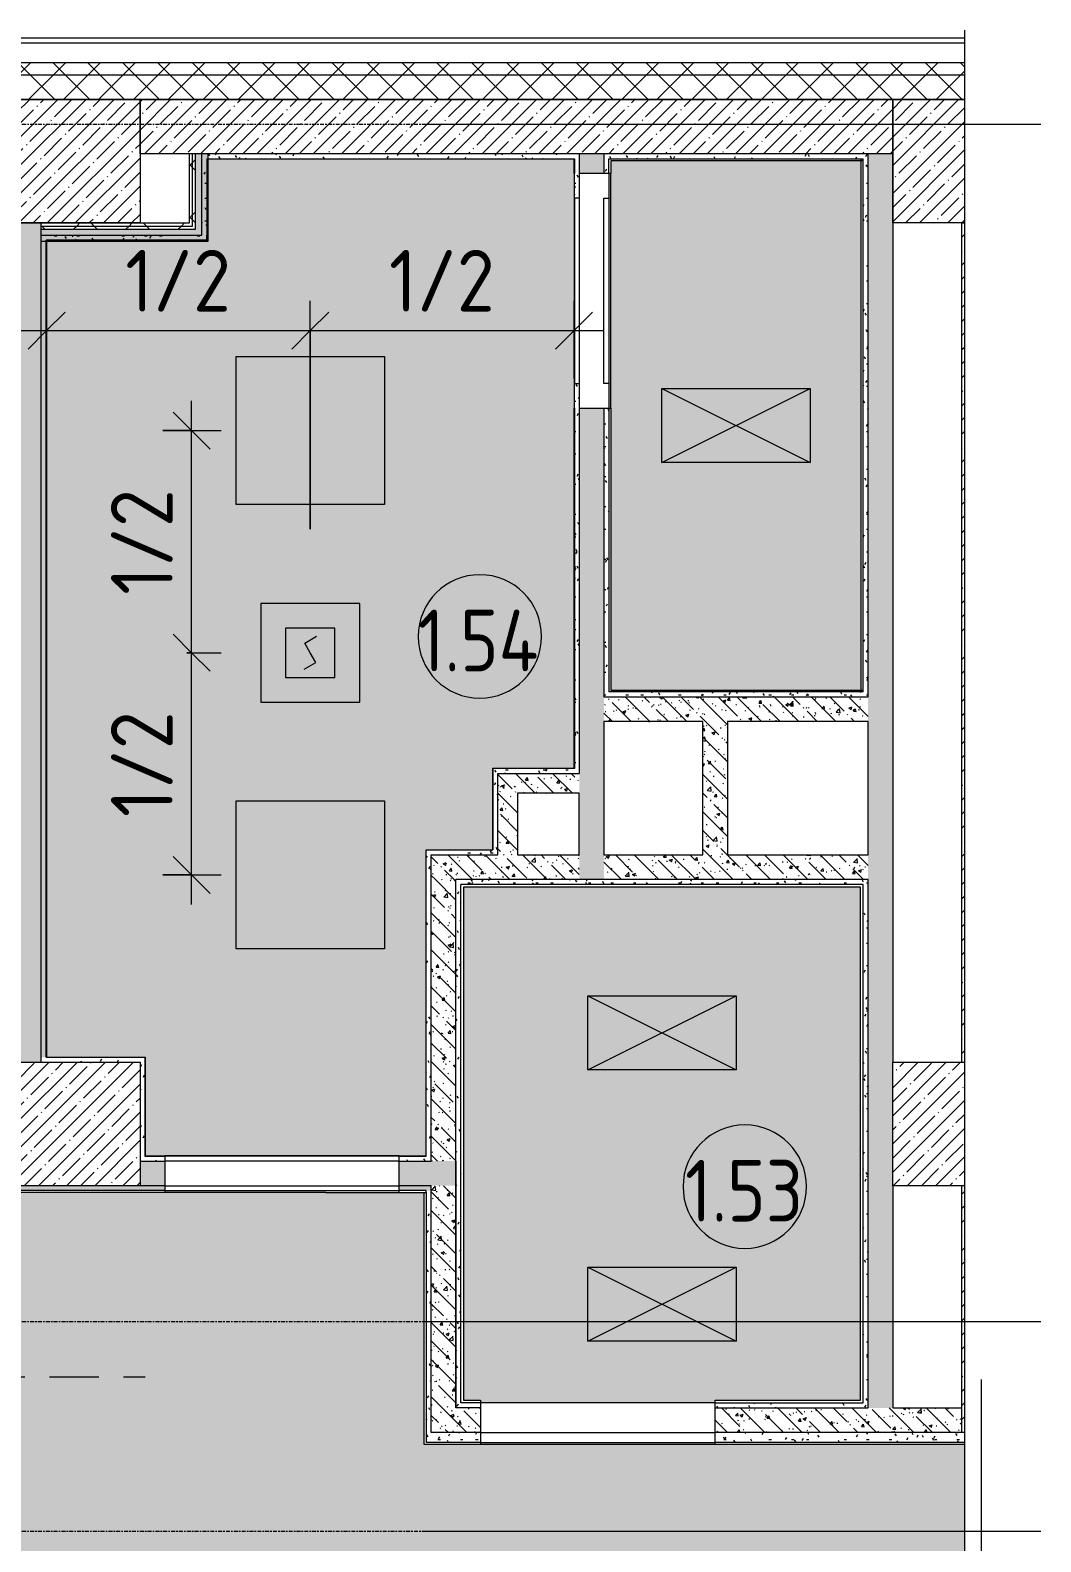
# Model space of a CAD drawing. Header units: millimetres. Extents: x 35928 to 232966, y -8553 to 29000.
# Drawn here: x 80705 to 84800, y 21257 to 27381 of the extents above; entities that cross this region are included whole.
import ezdxf

# ---------------------------------------------------------------- set-up
doc = ezdxf.new("R2010")
doc.units = ezdxf.units.MM
doc.linetypes.add('ADSK_Штрих_ш2 п1', pattern=[300, 200, -100])
doc.linetypes.add('Осевая', pattern=[31.75, 6.35, -4.7625, 15.875, -4.7625])
for name, color, linetype, lineweight in [('A-ANNO-DIMS', 7, 'Continuous', 9), ('A-ANNO-DIMS-100', 7, 'Continuous', 9), ('A-ANNO-NOTE', 7, 'Continuous', 9), ('A-AREA-IDEN', 7, 'Continuous', 9), ('A-DETL-2', 7, 'ADSK_Штрих_ш2 п1', 9), ('A-DETL-GENF', 7, 'Continuous', 9), ('A-WALL', 7, 'Continuous', 9), ('I-WALL', 7, 'Continuous', 9), ('Q-SPCQ', 7, 'Continuous', 9), ('S-COLS', 7, 'Continuous', 9), ('Оси', 7, 'Continuous', 9), ('Оси-2', 7, 'Осевая', 9)]:
    doc.layers.add(name, color=color, linetype=linetype, lineweight=lineweight)
for name, color, linetype, lineweight, true_color in [('A-CLNG-1', 7, 'Continuous', 9, 0xeaeaea), ('A-WALL-1', 7, 'Continuous', 9, 0x3c3c3c), ('A-WALL-FNSH-1', 7, 'Continuous', 9, 0x3c3c3c), ('I-WALL-1', 7, 'Continuous', 9, 0x535353), ('Q-SPCQ-4', 1, 'Continuous', 9, 0xff0000), ('S-COLS-1', 9, 'Continuous', 9, 0x808080), ('S-COLS-2', 7, 'Continuous', 9, 0x3c3c3c)]:
    doc.layers.add(name, color=color, linetype=linetype, lineweight=lineweight, true_color=true_color)
doc.layers.add('A-CLNG-PATT-1', color=7, linetype='Continuous', lineweight=9, transparency=1)
doc.styles.add('GOST Common', font='GOST_Common.ttf', dxfattribs={"width": 0.9, "height": 250})
doc.styles.add('ISOCPEUR', font='isocpeur.ttf', dxfattribs={"width": 0.9, "height": 250})
doc.dimstyles.new('ISO-2_5_0_9К_БОЛЬШОЙ', dxfattribs={"dimscale": 304.8, "dimtxt": 248.995294, "dimasz": 0.492126, "dimexe": 0.393701, "dimexo": 0.984252, "dimgap": 0, "dimtad": 1, "dimdec": 0, "dimrnd": 10, "dimzin": 0, "dimdsep": 46, "dimtxsty": 'ISOCPEUR', "dimblk1": 'OBLIQUE', "dimblk2": 'OBLIQUE', "dimsah": 1, "dimcen": 0.09, "dimdle": 0.393701, "dimazin": 0, "dimtfac": 1, "dimtdec": 4, "dimtix": 1, "dimtmove": 0, "dimatfit": 3, "dimfxl": 1, "dimtvp": 1, "dimtolj": 1, "dimtzin": 0, "dimarcsym": 2})
pattern_1 = [(45, (0, 0), (-57.02463, 57.02463), []), (45, (57.025, 0), (-57.02463, 57.02463), [100.806, -20.161, 3.353, -16.808])]
pattern_2 = [(135, (0, 0), (-75.43415, -75.43415), [106.68, -17.78, 3.556, -17.78]), (135, (0, 75.39), (-75.43415, -75.43415), []), (50, (0, 0), (127.52922, -11.15758), [13.335, -146.685]), (355, (0, 0), (-24.66966, 133.74002), [10.668, -117.348]), (100.451, (10.63, -0.93), (102.85973, 122.58178), [11.333, -124.663]), (46.184, (0, 35.56), (189.75516, -29.43036), [20.002, -220.027]), (96.636, (15.81, 33.1), (166.1822, 173.1996), [17, -186.995]), (351.184, (0, 35.56), (166.18393, 173.19757), [16.002, -176.022]), (21, (17.78, 26.67), (106.13027, -71.58603), [13.335, -146.685]), (326, (17.78, 26.67), (43.26188, 128.93175), [10.668, -117.348]), (71.451, (26.62, 20.7), (149.39198, 57.34505), [11.333, -124.663]), (37.5, (0, 0), (2.162228, 59.188357), [3.353, -112.573, 3.353, -115.773, -117.792]), (37.5, (0, 0), (2.162228, 59.188357), [-235.052, 3.353, -114.44]), (7.5, (0, 0), (46.773857, 70.126152), [3.353, -64.567, 3.353, -109.906, -44.894]), (7.5, (0, 0), (46.773857, 70.126152), [-181.178, 3.353, -41.542]), (327.5, (-39.65, 0), (94.91367, -4.010093), [3.353, -41.097, 3.353, -135.331, -184.023]), (327.5, (-39.65, 0), (94.91367, -4.010093), [-183.134, 3.353, -180.67]), (317.5, (-57.43, 0), (103.69057, 17.79882), [3.353, -54.432, 3.353, -88.748, -130.683]), (317.5, (-57.43, 0), (103.69057, 17.79882), [-149.885, 3.353, -127.33])]
pattern_3 = [(45, (0, 0), (-70.71068, 70.71068), []), (135, (0, 0), (-70.71068, -70.71068), [])]
pattern_4 = [(0, (0, 0), (121.92, 30.48), [10.058, -81.382, 10.058, -81.382, -487.68]), (0, (0, 0), (121.92, 30.48), [-182.88, 10.058, -172.822, 10.058, -81.382, -213.36]), (0, (0, 0), (121.92, 30.48), [-457.2, 10.058, -50.902, 10.058, -142.342]), (120, (45.72, 15.24), (-87.356454, 90.345817), [10.058, -81.382, 10.058, -81.382, -487.68]), (120, (45.72, 15.24), (-87.356454, 90.345817), [-182.88, 10.058, -172.822, 10.058, -81.382, -213.36]), (120, (45.72, 15.24), (-87.356454, 90.345817), [-457.2, 10.058, -50.902, 10.058, -142.342]), (240, (60.96, 76.2), (-34.563546, -120.825817), [10.058, -81.382, 10.058, -81.382, -487.68]), (240, (60.96, 76.2), (-34.563546, -120.825817), [-182.88, 10.058, -172.822, 10.058, -81.382, -213.36]), (240, (60.96, 76.2), (-34.563546, -120.825817), [-457.2, 10.058, -50.902, 10.058, -142.342])]
pattern_5 = [(45, (0, 0), (-106.06602, 106.06602), []), (135, (0, 0), (-106.06602, -106.06602), [])]

# ---------------------------------------------------------------- blocks, each defined once
blk = doc.blocks.new('BSC_Колонна _Прямоугольная - 500х500-23287078-Сводный план потолков 1 этажа в осях 12-23')
at = {"layer": 'S-COLS-1'}
h = blk.add_hatch(dxfattribs=at)
h.set_pattern_fill('FP_19', color=256, style=0, pattern_type=2)
h.set_pattern_definition([(45, (-84450, -22950), (-57.02463, 57.02463), []), (45, (-84392.975, -22950), (-57.02463, 57.02463), [100.806, -20.161, 3.353, -16.808])])
h.paths.add_polyline_path([(-250, -250), (40.7, -250), (40.7, 250), (-250, 250), (-250, 49.8)])
at = {"layer": 'S-COLS-2'}
for p, q in [((-250, 250), (40.7, 250)), ((-250, -250), (-250, 250)), ((40.7, -250), (-250, -250))]:
    blk.add_line(p, q, dxfattribs=at)
blk = doc.blocks.new('BSC_Колонна _Прямоугольная - 500х500-V37-Сводный план потолков 1 этажа в осях 12-23')
at = {"layer": 'S-COLS-1'}
h = blk.add_hatch(dxfattribs=at)
h.set_pattern_fill('FP_51', color=256, style=0, pattern_type=2)
h.set_pattern_definition([(45, (-80900, -22950), (-57.02463, 57.02463), []), (45, (-80842.975, -22950), (-57.02463, 57.02463), [100.806, -20.161, 3.353, -16.808])])
h.paths.add_polyline_path([(-250, -250), (250, -250), (250, 250), (-250, 250), (-250, 49.8)])
at = {"layer": 'S-COLS-2'}
for p, q in [((-250, 250), (250, 250)), ((-250, -250), (-250, 250)), ((250, 250), (250, -250)), ((250, -250), (-250, -250))]:
    blk.add_line(p, q, dxfattribs=at)
blk = doc.blocks.new('Извещатель потолочный - Монтируемые на перекрытии-30363648-Сводный план потолков 1 этажа в осях 12-23')
at = {"layer": 'Q-SPCQ'}
for p, q in [((-300, 300), (-300, -100)), ((100, 300), (-300, 300)), ((100, -100), (100, 300)), ((0, 200), (-200, 200)), ((-200, 200), (-200, 0)), ((0, 0), (0, 200)), ((-122.5, 139), (-74.9, 166.5)), ((-100, 100), (-122.5, 139)), ((-77.5, 61), (-100, 100)), ((-200, 0), (0, 0)), ((-125.1, 33.5), (-77.5, 61)), ((-300, -100), (100, -100))]:
    blk.add_line(p, q, dxfattribs=at)
blk = doc.blocks.new('DET_L_Линия разрыва - М100-30654842-Сводный план потолков 1 этажа в осях 12-23')
at = {"layer": 'A-DETL-GENF'}
blk.add_line((24079.7, 0), (12339.9, 0), dxfattribs=at)
blk = doc.blocks.new('Марка_Помещения - Номер-25198446-Сводный план потолков 1 этажа в осях 12-23')
at = {"layer": 'A-AREA-IDEN'}
for start, end in [(360, 180), (180, 360)]:
    blk.add_arc((0, 0), 2.5, start, end, dxfattribs=at)
blk = doc.blocks.new('DIMBLOCK130-Сводный план потолков 1 этажа в осях 12-23')
at = {"layer": 'A-ANNO-DIMS-100'}
for p, q in [((80771, 25970.3), (80771, 26284.3)), ((81840, 25359), (81840, 26284.3)), ((80651, 26164.3), (81840, 26164.3)), ((80771, 26164.3), (80771, 25970.3)), ((81840, 26164.3), (81840, 25359))]:
    blk.add_line(p, q, dxfattribs=at)
at = {"layer": 'A-ANNO-DIMS-100', "lineweight": 20}
for p, q in [((80771, 26164.3), (80846, 26239.3)), ((81840, 26164.3), (81915, 26239.3)), ((80771, 26164.3), (80696, 26089.3)), ((81840, 26164.3), (81765, 26089.3))]:
    blk.add_line(p, q, dxfattribs=at)
at = {"layer": 'A-ANNO-DIMS-100', "color": 0, "insert": (81090, 26490.9), "char_height": 250, "width": 517.144, "attachment_point": 1, "line_spacing_factor": 1.149209, "style": 'ISOCPEUR'}
blk.add_mtext('1/2', dxfattribs=at)
blk = doc.blocks.new('_Oblique')
at = {"color": 0, "linetype": 'ByBlock', "lineweight": -2}
blk.add_line((-0.5, -0.5), (0.5, 0.5), dxfattribs=at)
blk = doc.blocks.new('DIMBLOCK131-Сводный план потолков 1 этажа в осях 12-23')
at = {"layer": 'A-ANNO-DIMS-100'}
for p, q in [((81840, 25359), (81840, 26284.3)), ((82909, 25970.3), (82909, 26284.3)), ((81840, 26164.3), (83029, 26164.3)), ((81840, 26164.3), (81840, 25359)), ((82909, 26164.3), (82909, 25970.3))]:
    blk.add_line(p, q, dxfattribs=at)
at = {"layer": 'A-ANNO-DIMS-100', "lineweight": 20}
for p, q in [((81840, 26164.3), (81915, 26239.3)), ((82909, 26164.3), (82984, 26239.3)), ((81840, 26164.3), (81765, 26089.3)), ((82909, 26164.3), (82834, 26089.3))]:
    blk.add_line(p, q, dxfattribs=at)
at = {"layer": 'A-ANNO-DIMS-100', "color": 0, "insert": (82159, 26490.9), "char_height": 250, "width": 517.144, "attachment_point": 1, "line_spacing_factor": 1.149209, "style": 'ISOCPEUR'}
blk.add_mtext('1/2', dxfattribs=at)
blk = doc.blocks.new('DIMBLOCK132-Сводный план потолков 1 этажа в осях 12-23')
at = {"layer": 'A-ANNO-DIMS-100', "lineweight": 20}
for p, q in [((81358.9, 24859), (81283.9, 24934)), ((81358.9, 24859), (81433.9, 24784)), ((81358.9, 23959), (81283.9, 24034)), ((81358.9, 23959), (81433.9, 23884))]:
    blk.add_line(p, q, dxfattribs=at)
at = {"layer": 'A-ANNO-DIMS-100'}
for p, q in [((81340, 24859), (81478.9, 24859)), ((81358.9, 24859), (81340, 24859)), ((81358.9, 23839), (81358.9, 24859)), ((81242.5, 23959), (81478.9, 23959)), ((81358.9, 23959), (81242.5, 23959))]:
    blk.add_line(p, q, dxfattribs=at)
at = {"layer": 'A-ANNO-DIMS-100', "color": 0, "insert": (81032.2, 24193.5), "char_height": 250, "width": 517.144, "attachment_point": 1, "rotation": 90, "line_spacing_factor": 1.149209, "style": 'ISOCPEUR'}
blk.add_mtext('1/2', dxfattribs=at)
blk = doc.blocks.new('DIMBLOCK133-Сводный план потолков 1 этажа в осях 12-23')
at = {"layer": 'A-ANNO-DIMS-100'}
for p, q in [((81358.9, 24859), (81358.9, 25879)), ((81242.5, 25759), (81478.9, 25759)), ((81358.9, 25759), (81242.5, 25759)), ((81340, 24859), (81478.9, 24859)), ((81358.9, 24859), (81340, 24859))]:
    blk.add_line(p, q, dxfattribs=at)
at = {"layer": 'A-ANNO-DIMS-100', "lineweight": 20}
for p, q in [((81358.9, 25759), (81283.9, 25834)), ((81358.9, 25759), (81433.9, 25684)), ((81358.9, 24859), (81283.9, 24934)), ((81358.9, 24859), (81433.9, 24784))]:
    blk.add_line(p, q, dxfattribs=at)
at = {"layer": 'A-ANNO-DIMS-100', "color": 0, "insert": (81032.2, 25093.5), "char_height": 250, "width": 517.144, "attachment_point": 1, "rotation": 90, "line_spacing_factor": 1.149209, "style": 'ISOCPEUR'}
blk.add_mtext('1/2', dxfattribs=at)

msp = doc.modelspace()

# ---------------------------------------------------------------- hatches: boundary and pattern name
at = {"layer": 'A-CLNG-PATT-1'}
h = msp.add_hatch(color=256, dxfattribs=at)
h.paths.add_polyline_path([(81902.3, 20178), (83295.5, 20178), (83295.5, 20188), (83315.5, 20188), (83315.5, 20178), (84490.7, 20178), (84490.7, 21652), (82302, 21652), (82302, 22672), (68282, 22672), (68282, 25864.5), (68266.1, 25822.6), (68238.7, 25782.9), (68202.6, 25750.9), (68159.9, 25728.5), (68113.1, 25717), (68064.9, 25717), (68018.1, 25728.5), (67975.4, 25750.9), (67939.3, 25782.9), (67911.9, 25822.6), (67894.8, 25867.6), (67889, 25915.5), (67894.8, 25963.4), (67911.9, 26008.4), (67939.3, 26048.1), (67975.4, 26080.1), (68018.1, 26102.5), (68064.9, 26114), (68113.1, 26114), (68159.9, 26102.5), (68202.6, 26080.1), (68238.7, 26048.1), (68266.1, 26008.4), (68282, 25966.5), (68282, 26852), (68202, 26852), (68202, 26860), (67111, 26860), (67110, 26852), (66788, 26852), (66788, 26472), (66132, 26472), (66132, 26859), (60788, 26859), (60788, 26472), (60132, 26472), (60132, 26852), (57578, 26852), (57578, 25558), (57958, 25558), (57958, 24978), (58130, 24978), (58130, 24970), (66788, 24970.5), (66788, 22672), (66288, 22672), (66288, 21178), (78707.8, 21178), (78707.8, 20178), (81730, 20178)])
h.paths.add_polyline_path([(78700.8, 21925), (78695, 21877.1), (78677.9, 21832.1), (78650.5, 21792.4), (78614.4, 21760.4), (78571.7, 21738), (78524.9, 21726.5), (78476.7, 21726.5), (78429.9, 21738), (78387.2, 21760.4), (78351.1, 21792.4), (78323.7, 21832.1), (78306.6, 21877.1), (78300.8, 21925), (78306.6, 21972.9), (78323.7, 22017.9), (78351.1, 22057.6), (78387.2, 22089.6), (78429.9, 22112), (78476.7, 22123.5), (78524.9, 22123.5), (78571.7, 22112), (78614.4, 22089.6), (78650.5, 22057.6), (78677.9, 22017.9), (78695, 21972.9), (78697.2, 21954.9)])
h.paths.add_polyline_path([(78876.7, 21726.5), (78829.9, 21738), (78787.2, 21760.4), (78751.1, 21792.4), (78723.7, 21832.1), (78706.6, 21877.1), (78700.8, 21925), (78706.6, 21972.9), (78723.7, 22017.9), (78751.1, 22057.6), (78787.2, 22089.6), (78829.9, 22112), (78876.7, 22123.5), (78924.9, 22123.5), (78971.7, 22112), (79014.4, 22089.6), (79050.5, 22057.6), (79077.9, 22017.9), (79095, 21972.9), (79100.8, 21925), (79095, 21877.1), (79077.9, 21832.1), (79050.5, 21792.4), (79014.4, 21760.4), (78971.7, 21738), (78924.9, 21726.5)])
h = msp.add_hatch(color=256, dxfattribs=at)
h.paths.add_polyline_path([(84380, 20178), (84490.7, 20178), (84490.7, 21652), (82302, 21652), (82302, 22672), (68282, 22672), (68282, 26852), (68202, 26852), (68202, 26860), (67111, 26860), (67110, 26852), (66788, 26852), (66788, 26472), (66132, 26472), (66132, 26859), (60788, 26859), (60788, 26472), (60132, 26472), (60132, 26852), (57578, 26852), (57578, 25558), (57958, 25558), (57958, 24978), (58130, 24978), (58130, 24950), (60770, 24950), (60770, 24955), (61865, 24955), (61865, 24950), (61935, 24950), (61935, 24955), (63055, 24955), (63055, 24950), (63125, 24950), (63125, 24955), (64245, 24955), (64245, 24950), (64315, 24950), (64315, 24955), (65435, 24955), (65435, 24950), (65505, 24950), (65505, 24955), (66590, 24955), (66590, 24950), (66760, 24950), (66760, 24960), (66780, 24960), (66780, 24970.5), (66788, 24970.5), (66788, 22672), (66288, 22672), (66288, 21178), (78707.8, 21178), (78707.8, 20178), (83295.5, 20178), (83295.5, 20188), (83315.5, 20188), (83315.5, 20178), (83430, 20178)])
h.paths.add_polyline_path([(58130, 24810), (58140, 24810.4), (58140, 24850), (58130, 24850)])
h.paths.add_polyline_path([(60600, 24830), (60610, 24830), (60610, 24850), (60600, 24850)])
for points in [[(82310, 22820), (82310, 24060), (82580, 24061), (82580, 24390), (82910, 24390), (82909, 26860), (81425, 26860), (81425, 26525), (80770, 26525), (80771, 23220), (81170, 23220), (81171, 22820), (82310, 22820)], [(84060.8, 24708), (84072, 24708), (84072, 26852), (83058, 26852), (83058, 24708), (83354.8, 24708)], [(83480, 21820), (83480, 21831), (84069, 21831), (84069, 23909), (82461, 23909), (82461, 21831), (82530, 21831), (82530, 21820), (83354.8, 21820)]]:
    msp.add_hatch(color=256, dxfattribs=at).paths.add_polyline_path(points)
at = {"layer": 'A-WALL'}
h = msp.add_hatch(dxfattribs=at)
h.set_pattern_fill('FP_17', color=256, style=0, pattern_type=2)
h.set_pattern_definition(pattern_3)
h.paths.add_polyline_path([(84490.7, 27200), (84490.7, 27250), (80350, 27250), (80350, 27200), (83354.8, 27200)])
h.paths.add_polyline_path([(76350, 27200), (77250, 27200), (77250, 27250), (76350, 27250), (76350, 27210)])
h.paths.add_polyline_path([(74250, 27200), (74250, 27250), (72910, 27250), (72910, 27200), (73913.4, 27200)])
h.paths.add_polyline_path([(70810, 27200), (70810, 27250), (68210, 27250), (68210, 27200), (70282, 27200)])
h.paths.add_polyline_path([(67110, 27200), (67110, 27250), (66160, 27250), (66160, 27200), (66650.7, 27200)])
h.paths.add_polyline_path([(60840.6, 27200), (61060, 27200), (61060, 27250), (60005, 27250), (60005, 27200), (60114.4, 27200)])
h.paths.add_polyline_path([(57705, 27200), (57705, 27250), (56860, 27250), (56860, 27200), (57209.3, 27200)])
h.paths.add_polyline_path([(54760, 27200), (54760, 27250), (53860, 27250), (53860, 27200), (54304.3, 27200)])
h.paths.add_polyline_path([(51399.2, 27200), (51760, 27200), (51760, 27250), (50860, 27250), (50860, 27200)])
h.paths.add_polyline_path([(48760, 27200), (48760, 27250), (47660, 27250), (47660, 27200), (48494.1, 27200)])
h.paths.add_polyline_path([(44560, 27200), (44560, 27250), (42160, 27250), (42160, 27200), (44136.6, 27200)])
h = msp.add_hatch(dxfattribs=at)
h.set_pattern_fill('FP_17', color=256, style=0, pattern_type=2)
h.set_pattern_definition(pattern_3)
h.paths.add_polyline_path([(84490.7, 27100), (84490.7, 27200), (80350, 27200), (80350, 27100), (83354.8, 27100)])
h.paths.add_polyline_path([(77250, 27100), (77250, 27200), (76350, 27200), (76350, 27100), (76818.4, 27100)])
h.paths.add_polyline_path([(74040, 27100), (74250, 27100), (74250, 27200), (72910, 27200), (72910, 27100), (73913.4, 27100)])
h.paths.add_polyline_path([(70310, 27100), (70810, 27100), (70810, 27200), (68210, 27200), (68210, 27100), (70282, 27100)])
h.paths.add_polyline_path([(67060, 27100), (67110, 27100), (67110, 27200), (66160, 27200), (66160, 27100), (66760, 27100)])
h.paths.add_polyline_path([(60840.6, 27100), (61060, 27100), (61060, 27200), (60005, 27200), (60005, 27100), (60760, 27100)])
h.paths.add_polyline_path([(57705, 27100), (57705, 27200), (56860, 27200), (56860, 27100), (57209.3, 27100)])
h.paths.add_polyline_path([(54760, 27100), (54760, 27200), (53860, 27200), (53860, 27100), (54304.3, 27100)])
h.paths.add_polyline_path([(51760, 27100), (51760, 27200), (50860, 27200), (50860, 27100), (51399.2, 27100)])
h.paths.add_polyline_path([(48160, 27100), (48760, 27100), (48760, 27200), (47660, 27200), (47660, 27100)])
h.paths.add_polyline_path([(44560, 27100), (44560, 27200), (42160, 27200), (42160, 27100), (44136.6, 27100)])
at = {"layer": 'I-WALL'}
h = msp.add_hatch(dxfattribs=at)
h.set_pattern_fill('FP_1', color=256, style=0, pattern_type=2)
h.set_pattern_definition(pattern_1)
h.paths.add_polyline_path([(84200, 26880), (84200, 27100), (81150, 27100), (81150, 26880), (84100, 26880)])
h = msp.add_hatch(dxfattribs=at)
h.set_pattern_fill('FP_66', color=256, style=0, pattern_type=2)
h.set_pattern_definition(pattern_5)
h.paths.add_polyline_path([(81362.5, 26600), (81362.5, 26880), (81350, 26880), (81350, 26600)])
h = msp.add_hatch(dxfattribs=at)
h.set_pattern_fill('FP_66', color=256, style=0, pattern_type=2)
h.set_pattern_definition(pattern_5)
h.paths.add_polyline_path([(81375, 26587.5), (81375, 26880), (81362.5, 26880), (81362.5, 26587.5)])
for points in [[(81375, 26575), (81425, 26575), (81425, 26880), (81375, 26880), (81375, 26587.5)], [(81425, 26525), (81425, 26575), (80750, 26575), (80750, 26525)]]:
    msp.add_hatch(color=256, dxfattribs=at).paths.add_polyline_path(points)
h = msp.add_hatch(dxfattribs=at)
h.set_pattern_fill('FP_58', color=256, style=0, pattern_type=2)
h.set_pattern_definition(pattern_4)
h.paths.add_polyline_path([(81420, 26550), (81420, 26880), (81400, 26880), (81400, 26550)])
h = msp.add_hatch(dxfattribs=at)
h.set_pattern_fill('FP_58', color=256, style=0, pattern_type=2)
h.set_pattern_definition(pattern_4)
h.paths.add_polyline_path([(82910, 26860), (82930, 26860), (82930, 26880), (81420, 26880), (81420, 26860), (82909, 26860)])
h = msp.add_hatch(dxfattribs=at)
h.set_pattern_fill('FP_58', color=256, style=0, pattern_type=2)
h.set_pattern_definition(pattern_4)
h.paths.add_polyline_path([(82910, 24370), (82930, 24370), (82930, 25950), (82910, 25950), (82910, 24390)])
h.paths.add_polyline_path([(82910, 26700), (82930, 26700), (82930, 26860), (82910, 26860), (82910, 26714.3)])
h = msp.add_hatch(dxfattribs=at)
h.set_pattern_fill('FP_22', color=256, style=0, pattern_type=2)
h.set_pattern_definition(pattern_2)
h.paths.add_polyline_path([(82930, 23940), (83030, 23940), (83030, 25850), (82930, 25850), (82930, 24040)])
h.paths.add_polyline_path([(82930, 26800), (83030, 26800), (83030, 26880), (82930, 26880)])
h = msp.add_hatch(dxfattribs=at)
h.set_pattern_fill('FP_58', color=256, style=0, pattern_type=2)
h.set_pattern_definition(pattern_4)
h.paths.add_polyline_path([(83030, 24700), (83050, 24700), (83050, 25850), (83030, 25850), (83030, 24857.1)])
h.paths.add_polyline_path([(83050, 26800), (83050, 26880), (83030, 26880), (83030, 26800)])
h = msp.add_hatch(dxfattribs=at)
h.set_pattern_fill('FP_58', color=256, style=0, pattern_type=2)
h.set_pattern_definition(pattern_4)
h.paths.add_polyline_path([(84080, 26860), (84080, 26880), (83050, 26880), (83050, 26860), (84072, 26860)])
h = msp.add_hatch(dxfattribs=at)
h.set_pattern_fill('FP_58', color=256, style=0, pattern_type=2)
h.set_pattern_definition(pattern_4)
h.paths.add_polyline_path([(84100, 24700), (84100, 26880), (84080, 26880), (84080, 24700)])
h = msp.add_hatch(dxfattribs=at)
h.set_pattern_fill('FP_22', color=256, style=0, pattern_type=2)
h.set_pattern_definition(pattern_2)
h.paths.add_polyline_path([(84200, 21800), (84200, 26880), (84100, 26880), (84100, 21800)])
h = msp.add_hatch(dxfattribs=at)
h.set_pattern_fill('FP_22', color=256, style=0, pattern_type=2)
h.set_pattern_definition(pattern_2)
h.paths.add_polyline_path([(80750, 23200), (80750, 26600), (80650, 26600), (80650, 23200)])
h = msp.add_hatch(dxfattribs=at)
h.set_pattern_fill('FP_66', color=256, style=0, pattern_type=2)
h.set_pattern_definition(pattern_5)
h.paths.add_polyline_path([(81362.5, 26587.5), (81362.5, 26600), (80750, 26600), (80750, 26587.5)])
h = msp.add_hatch(dxfattribs=at)
h.set_pattern_fill('FP_66', color=256, style=0, pattern_type=2)
h.set_pattern_definition(pattern_5)
h.paths.add_polyline_path([(81375, 26575), (81375, 26587.5), (80750, 26587.5), (80750, 26575)])
h = msp.add_hatch(dxfattribs=at)
h.set_pattern_fill('FP_1', color=256, style=0, pattern_type=2)
h.set_pattern_definition(pattern_1)
h.paths.add_polyline_path([(84480, 23200), (84490.7, 23200), (84490.7, 26600), (84480, 26600), (84480, 24857.1)])
h = msp.add_hatch(dxfattribs=at)
h.set_pattern_fill('FP_58', color=256, style=0, pattern_type=2)
h.set_pattern_definition(pattern_4)
h.paths.add_polyline_path([(81420, 26530), (81420, 26550), (80750, 26550), (80750, 26530), (80770, 26530)])
h = msp.add_hatch(dxfattribs=at)
h.set_pattern_fill('FP_58', color=256, style=0, pattern_type=2)
h.set_pattern_definition(pattern_4)
h.paths.add_polyline_path([(80750, 23220), (80770, 23220), (80770, 26530), (80750, 26530), (80750, 24857.1)])
h = msp.add_hatch(dxfattribs=at)
h.set_pattern_fill('FP_58', color=256, style=0, pattern_type=2)
h.set_pattern_definition(pattern_4)
h.paths.add_polyline_path([(84100, 24680), (84100, 24700), (83030, 24700), (83030, 24680), (83354.8, 24680)])
h = msp.add_hatch(dxfattribs=at)
h.set_pattern_fill('FP_22', color=256, style=0, pattern_type=2)
h.set_pattern_definition(pattern_2)
h.paths.add_polyline_path([(84100, 24580), (84100, 24680), (83030, 24680), (83030, 24580), (83530, 24580)])
h = msp.add_hatch(dxfattribs=at)
h.set_pattern_fill('FP_22', color=256, style=0, pattern_type=2)
h.set_pattern_definition(pattern_2)
h.paths.add_polyline_path([(83530, 24040), (83530, 24580), (83430, 24580), (83430, 24040)])
h = msp.add_hatch(dxfattribs=at)
h.set_pattern_fill('FP_58', color=256, style=0, pattern_type=2)
h.set_pattern_definition(pattern_4)
h.paths.add_polyline_path([(82910, 24370), (82909, 24390), (82580, 24390), (82580, 24370), (82628.5, 24370)])
h = msp.add_hatch(dxfattribs=at)
h.set_pattern_fill('FP_58', color=256, style=0, pattern_type=2)
h.set_pattern_definition(pattern_4)
h.paths.add_polyline_path([(82600, 24040), (82600, 24370), (82580, 24370), (82580, 24040)])
h = msp.add_hatch(dxfattribs=at)
h.set_pattern_fill('FP_22', color=256, style=0, pattern_type=2)
h.set_pattern_definition(pattern_2)
h.paths.add_polyline_path([(82680, 24040), (82680, 24370), (82600, 24370), (82600, 24040), (82628.5, 24040)])
h = msp.add_hatch(dxfattribs=at)
h.set_pattern_fill('FP_22', color=256, style=0, pattern_type=2)
h.set_pattern_definition(pattern_2)
h.paths.add_polyline_path([(82930, 24290), (82930, 24370), (82680, 24370), (82680, 24290)])
h = msp.add_hatch(dxfattribs=at)
h.set_pattern_fill('FP_58', color=256, style=0, pattern_type=2)
h.set_pattern_definition(pattern_4)
h.paths.add_polyline_path([(82580, 24040), (82580, 24060), (82310, 24060), (82310, 24040), (82330, 24040)])
h = msp.add_hatch(dxfattribs=at)
h.set_pattern_fill('FP_58', color=256, style=0, pattern_type=2)
h.set_pattern_definition(pattern_4)
h.paths.add_polyline_path([(82310, 22800), (82330, 22800), (82330, 24040), (82310, 24040), (82310, 22820)])
h = msp.add_hatch(dxfattribs=at)
h.set_pattern_fill('FP_22', color=256, style=0, pattern_type=2)
h.set_pattern_definition(pattern_2)
h.paths.add_polyline_path([(82930, 23940), (82930, 24040), (82330, 24040), (82330, 23940), (82628.5, 23940)])
h = msp.add_hatch(dxfattribs=at)
h.set_pattern_fill('FP_22', color=256, style=0, pattern_type=2)
h.set_pattern_definition(pattern_2)
h.paths.add_polyline_path([(84100, 23940), (84100, 24040), (83030, 24040), (83030, 23940), (83354.8, 23940)])
h = msp.add_hatch(dxfattribs=at)
h.set_pattern_fill('FP_22', color=256, style=0, pattern_type=2)
h.set_pattern_definition(pattern_2)
h.paths.add_polyline_path([(82430, 22800), (82430, 23940), (82330, 23940), (82330, 22800)])
h = msp.add_hatch(dxfattribs=at)
h.set_pattern_fill('FP_58', color=256, style=0, pattern_type=2)
h.set_pattern_definition(pattern_4)
h.paths.add_polyline_path([(82430, 23920), (84080, 23920), (84080, 23940), (82430, 23940), (82430, 23928.4)])
h = msp.add_hatch(dxfattribs=at)
h.set_pattern_fill('FP_58', color=256, style=0, pattern_type=2)
h.set_pattern_definition(pattern_4)
h.paths.add_polyline_path([(82450, 21800), (82450, 23920), (82430, 23920), (82430, 21800)])
h = msp.add_hatch(dxfattribs=at)
h.set_pattern_fill('FP_58', color=256, style=0, pattern_type=2)
h.set_pattern_definition(pattern_4)
h.paths.add_polyline_path([(84100, 21820), (84100, 23940), (84080, 23940), (84080, 21820)])
h = msp.add_hatch(dxfattribs=at)
h.set_pattern_fill('FP_58', color=256, style=0, pattern_type=2)
h.set_pattern_definition(pattern_4)
h.paths.add_polyline_path([(80750, 23200), (81150, 23200), (81150, 23220), (80750, 23220)])
h = msp.add_hatch(dxfattribs=at)
h.set_pattern_fill('FP_58', color=256, style=0, pattern_type=2)
h.set_pattern_definition(pattern_4)
h.paths.add_polyline_path([(81150, 22820), (81170, 22820), (81170, 23220), (81150, 23220), (81150, 22999.8)])
h = msp.add_hatch(dxfattribs=at)
h.set_pattern_fill('FP_22', color=256, style=0, pattern_type=2)
h.set_pattern_definition(pattern_2)
h.paths.add_polyline_path([(82430, 22700), (82430, 22800), (82200, 22800), (82200, 22700), (82330, 22700)])
h.paths.add_polyline_path([(81150, 22700), (81250, 22700), (81250, 22800), (81150, 22800), (81150, 22796.4)])
h.paths.add_polyline_path([(80449.7, 22700), (80650, 22700), (80650, 22800), (78450, 22800), (78450, 22700), (78997.2, 22700)])
h.paths.add_polyline_path([(77250, 22700), (77350, 22700), (77350, 22800), (77250, 22800), (77250, 22709.1)])
h.paths.add_polyline_path([(76750, 22700), (76750, 22800), (75744.8, 22800), (75744.8, 22700), (76092.2, 22700)])
h.paths.add_polyline_path([(74644.8, 22700), (74644.8, 22800), (74040, 22800), (74040, 22700), (74639.6, 22700)])
h.paths.add_polyline_path([(73540, 22700), (73540, 22800), (70810, 22800), (70810, 22700), (73187.1, 22700)])
h.paths.add_polyline_path([(70210, 22700), (70310, 22700), (70310, 22800), (70210, 22800)])
h.paths.add_polyline_path([(68829.5, 22700), (69110, 22700), (69110, 22800), (68310, 22800), (68310, 22700)])
h = msp.add_hatch(dxfattribs=at)
h.set_pattern_fill('FP_58', color=256, style=0, pattern_type=2)
h.set_pattern_definition(pattern_4)
h.paths.add_polyline_path([(82310, 22800), (82310, 22820), (82200, 22820), (82200, 22800)])
h.paths.add_polyline_path([(81150, 22800), (81250, 22800), (81250, 22820), (81150, 22820)])
h = msp.add_hatch(dxfattribs=at)
h.set_pattern_fill('FP_58', color=256, style=0, pattern_type=2)
h.set_pattern_definition(pattern_4)
h.paths.add_polyline_path([(82330, 22680), (82330, 22700), (82200, 22700), (82200, 22680), (82310, 22680)])
h.paths.add_polyline_path([(81250, 22680), (81250, 22700), (78450, 22700), (78450, 22680), (81150, 22680)])
h.paths.add_polyline_path([(77250, 22680), (77350, 22680), (77350, 22700), (75744.8, 22700), (75744.8, 22680), (76750, 22680)])
h.paths.add_polyline_path([(74639.6, 22680), (74644.8, 22680), (74644.8, 22700), (70210, 22700), (70210, 22680), (74040, 22680)])
h.paths.add_polyline_path([(69110, 22680), (69110, 22700), (68310, 22700), (68310, 22680), (68829.5, 22680)])
h = msp.add_hatch(dxfattribs=at)
h.set_pattern_fill('FP_58', color=256, style=0, pattern_type=2)
h.set_pattern_definition(pattern_4)
h.paths.add_polyline_path([(82310, 21660), (82330, 21660), (82330, 22680), (82310, 22680), (82310, 22071.1)])
h = msp.add_hatch(dxfattribs=at)
h.set_pattern_fill('FP_22', color=256, style=0, pattern_type=2)
h.set_pattern_definition(pattern_2)
h.paths.add_polyline_path([(82430, 21800), (82430, 22700), (82330, 22700), (82330, 21800)])
h = msp.add_hatch(dxfattribs=at)
h.set_pattern_fill('FP_1', color=256, style=0, pattern_type=2)
h.set_pattern_definition(pattern_1)
h.paths.add_polyline_path([(84480, 21700), (84490.7, 21700), (84490.7, 22700), (84480, 22700), (84480, 21800)])
h = msp.add_hatch(dxfattribs=at)
h.set_pattern_fill('FP_22', color=256, style=0, pattern_type=2)
h.set_pattern_definition(pattern_2)
h.paths.add_polyline_path([(84480, 21700), (84480, 21800), (83480, 21800), (83480, 21700)])
h.paths.add_polyline_path([(82530, 21700), (82530, 21800), (82330, 21800), (82330, 21700)])
h = msp.add_hatch(dxfattribs=at)
h.set_pattern_fill('FP_58', color=256, style=0, pattern_type=2)
h.set_pattern_definition(pattern_4)
h.paths.add_polyline_path([(84100, 21800), (84100, 21820), (83480, 21820), (83480, 21800)])
h.paths.add_polyline_path([(82450, 21800), (82530, 21800), (82530, 21820), (82450, 21820)])
h = msp.add_hatch(dxfattribs=at)
h.set_pattern_fill('FP_58', color=256, style=0, pattern_type=2)
h.set_pattern_definition(pattern_4)
h.paths.add_polyline_path([(84490.7, 21660), (84490.7, 21700), (83480, 21700), (83480, 21660)])
h.paths.add_polyline_path([(82530, 21660), (82530, 21700), (82330, 21700), (82330, 21660)])
at = {"layer": 'S-COLS-1'}
h = msp.add_hatch(dxfattribs=at)
h.set_pattern_fill('FP_1', color=256, style=0, pattern_type=2)
h.set_pattern_definition(pattern_1)
h.paths.add_polyline_path([(80650, 26600), (81150, 26600), (81150, 27100), (80650, 27100), (80650, 26714.3)])
h = msp.add_hatch(dxfattribs=at)
h.set_pattern_fill('FP_1', color=256, style=0, pattern_type=2)
h.set_pattern_definition(pattern_1)
h.paths.add_polyline_path([(84200, 26600), (84490.7, 26600), (84490.7, 27100), (84200, 27100), (84200, 26714.3)])

# ---------------------------------------------------------------- linework, layer by layer
at = {"layer": 'A-ANNO-NOTE'}
for p, q in [((81540, 26059), (82140, 26059)), ((81540, 25459), (81540, 26059)), ((82140, 26059), (82140, 25459)), ((83265, 25930), (83865, 25930)), ((83265, 25630), (83265, 25930)), ((83265, 25630), (83865, 25930)), ((83265, 25930), (83865, 25630)), ((83865, 25930), (83865, 25630)), ((83865, 25630), (83265, 25630)), ((82140, 25459), (81540, 25459)), ((81540, 24259), (82140, 24259)), ((81540, 23659), (81540, 24259)), ((82140, 24259), (82140, 23659)), ((82140, 23659), (81540, 23659)), ((82965, 23469.7), (83565, 23469.7)), ((82965, 23169.7), (82965, 23469.7)), ((82965, 23169.7), (83565, 23469.7)), ((82965, 23469.7), (83565, 23169.7)), ((83565, 23469.7), (83565, 23169.7)), ((83565, 23169.7), (82965, 23169.7)), ((82965, 22370), (83565, 22370)), ((82965, 22070), (82965, 22370)), ((82965, 22070), (83565, 22370)), ((82965, 22370), (83565, 22070)), ((83565, 22370), (83565, 22070)), ((83565, 22070), (82965, 22070))]:
    msp.add_line(p, q, dxfattribs=at)
at = {"layer": 'A-CLNG-1'}
for p, q in [((82910, 25850), (82910, 25950)), ((82310, 24040), (82310, 24060)), ((82567, 24060), (82580, 24060)), ((80771, 23220), (81170, 23220)), ((81170, 22833), (81170, 22820)), ((81171, 22820), (81250, 22820)), ((81902.3, 22672), (68282, 22672)), ((84490.7, 21652), (82302, 21652))]:
    msp.add_line(p, q, dxfattribs=at)
at = {"layer": 'A-DETL-2'}
msp.add_line((68483.5, 21925.5), (81171, 21925.5), dxfattribs=at)
at = {"layer": 'A-WALL'}
for p, q in [((80350, 27330), (84490.7, 27330)), ((80350, 27250), (84490.7, 27250)), ((80350, 27200), (84490.7, 27200)), ((81362.5, 26587.5), (81362.5, 26880)), ((81375, 26575), (81375, 26880)), ((81420, 26860), (81420, 26550)), ((81420, 26860), (82910, 26860)), ((83030, 26880), (83030, 26800)), ((83050, 26860), (84080, 26860)), ((83050, 26800), (83050, 26860)), ((84080, 24700), (84080, 26860)), ((80750, 26587.5), (81362.5, 26587.5)), ((80750, 26575), (81375, 26575)), ((81420, 26530), (80770, 26530)), ((80770, 23220), (80770, 26530)), ((82910, 25850), (82910, 24390)), ((83030, 25850), (83030, 24680)), ((83050, 25850), (83050, 24700)), ((84080, 24700), (83050, 24700)), ((82580, 24390), (82580, 24060)), ((82910, 24390), (82580, 24390)), ((82310, 24060), (82567, 24060)), ((82310, 22820), (82310, 24040)), ((84080, 23920), (82450, 23920)), ((82450, 21820), (82450, 23920)), ((84080, 21820), (84080, 23920)), ((81170, 23220), (81170, 22833)), ((81170, 22820), (81171, 22820)), ((82200, 22820), (82310, 22820)), ((82310, 22680), (82200, 22680)), ((82530, 21800), (82430, 21800)), ((82530, 21820), (82450, 21820)), ((83480, 21820), (84080, 21820)), ((83480, 21800), (84100, 21800))]:
    msp.add_line(p, q, dxfattribs=at)
at = {"layer": 'A-WALL-1'}
for p, q in [((84490.7, 27100), (80350, 27100)), ((81150, 26880), (81150, 27100)), ((81150, 27100), (84200, 27100)), ((84200, 27100), (84200, 23200)), ((84200, 26880), (81150, 26880)), ((81350, 26600), (81350, 26880)), ((81400, 26550), (81400, 26880)), ((81425, 26880), (81425, 26525)), ((82930, 26880), (82930, 26700)), ((84100, 24680), (84100, 26880)), ((82910, 26700), (82910, 26800)), ((83050, 26800), (82930, 26800)), ((82930, 26700), (82910, 26700)), ((80650, 26600), (81350, 26600)), ((80750, 23200), (80750, 26600)), ((84480, 23200), (84480, 26600)), ((84480, 26600), (84490.7, 26600)), ((80750, 26550), (81400, 26550)), ((81425, 26525), (80750, 26525)), ((82910, 25950), (82930, 25950)), ((82930, 25950), (82930, 24370)), ((82930, 25850), (83050, 25850)), ((83030, 24680), (84100, 24680)), ((83030, 24580), (83030, 24040)), ((83430, 24580), (83030, 24580)), ((83430, 24040), (83430, 24580)), ((84100, 24580), (83530, 24580)), ((83530, 24580), (83530, 24040)), ((84100, 24040), (84100, 24580)), ((82600, 24370), (82930, 24370)), ((82600, 24040), (82600, 24370)), ((82930, 24290), (82680, 24290)), ((82680, 24290), (82680, 24040)), ((82930, 24040), (82930, 24290)), ((82330, 24040), (82600, 24040)), ((82330, 22800), (82330, 24040)), ((82680, 24040), (82930, 24040)), ((83030, 24040), (83430, 24040)), ((83530, 24040), (84100, 24040)), ((84100, 23940), (82430, 23940)), ((82430, 21800), (82430, 23940)), ((84100, 21800), (84100, 23940)), ((80770, 23220), (80771, 23220)), ((81150, 22800), (81250, 22800)), ((81250, 22820), (81250, 22680)), ((82200, 22680), (82200, 22820)), ((82200, 22800), (82330, 22800)), ((82430, 22800), (82430, 21800)), ((81250, 22680), (78450, 22680)), ((81250, 22700), (81150, 22700)), ((82330, 22700), (82200, 22700)), ((82310, 22672), (82310, 22680)), ((82330, 21700), (82330, 22700)), ((84200, 22700), (84200, 21800)), ((84480, 21700), (84480, 22700)), ((82530, 21820), (82530, 21660)), ((83480, 21660), (83480, 21820)), ((84200, 21800), (84480, 21800)), ((82530, 21700), (82330, 21700)), ((84490.7, 21700), (83480, 21700)), ((82530, 21660), (82310, 21660)), ((84490.7, 21660), (83480, 21660))]:
    msp.add_line(p, q, dxfattribs=at)
at = {"layer": 'A-WALL-FNSH-1'}
for p, q in [((80350, 27350), (84490.7, 27350)), ((82909, 26859), (81421, 26859)), ((81421, 26859), (81421, 26529)), ((82909, 26800), (82909, 26859)), ((82910, 26860), (82910, 26800)), ((84080, 26852), (83058, 26852)), ((83058, 26852), (83058, 26800)), ((84072, 24700), (84072, 26860)), ((82910, 26800), (82909, 26800)), ((83058, 26800), (83050, 26800)), ((80770, 26529), (81421, 26529)), ((80771, 26529), (80771, 23221)), ((81420, 26530), (81420, 26550)), ((82909, 24391), (82909, 25850)), ((82909, 25850), (82910, 25850)), ((83050, 25850), (83058, 25850)), ((83058, 25850), (83058, 24708)), ((83058, 24708), (84080, 24708)), ((82579, 24061), (82579, 24391)), ((82579, 24391), (82909, 24391)), ((82309, 22821), (82309, 24061)), ((82309, 24061), (82579, 24061)), ((84069, 23909), (82461, 23909)), ((82461, 23909), (82461, 21831)), ((84069, 21831), (84069, 23909)), ((80771, 23221), (81171, 23221)), ((81171, 23221), (81171, 22821)), ((81171, 22821), (81250, 22821)), ((81250, 22821), (81250, 22820)), ((82200, 22820), (82200, 22821)), ((82200, 22821), (82309, 22821)), ((81250, 22680), (81250, 22672)), ((82200, 22672), (82200, 22680)), ((82200, 22672), (82310, 22672)), ((82302, 21652), (82302, 22672)), ((82310, 22672), (82310, 21660)), ((82461, 21831), (82530, 21831)), ((82530, 21831), (82530, 21820)), ((83480, 21820), (83480, 21831)), ((83480, 21831), (84069, 21831)), ((82530, 21660), (82530, 21652)), ((83480, 21652), (83480, 21660))]:
    msp.add_line(p, q, dxfattribs=at)
at = {"layer": 'I-WALL-1'}
for p, q in [((82909, 26800), (82909, 25850)), ((83050, 26800), (83050, 25850)), ((83058, 25850), (83058, 26800)), ((82910, 26700), (82910, 25950)), ((82930, 26700), (82930, 25950)), ((83030, 25950), (83030, 26700)), ((83030, 26700), (83050, 26700)), ((83050, 25950), (83030, 25950)), ((82200, 22821), (81250, 22821)), ((82200, 22820), (81250, 22820)), ((82200, 22800), (81250, 22800)), ((81250, 22700), (82200, 22700)), ((81250, 22680), (82200, 22680)), ((81902.3, 22672), (82200, 22672)), ((83480, 21821), (82530, 21821)), ((83480, 21820), (82530, 21820)), ((82530, 21700), (83480, 21700)), ((82530, 21660), (83480, 21660))]:
    msp.add_line(p, q, dxfattribs=at)
at = {"layer": 'S-COLS-2'}
for p, q in [((80650, 27100), (81150, 27100)), ((81150, 27100), (81150, 26600)), ((84200, 26600), (84200, 27100)), ((84200, 27100), (84490.7, 27100)), ((81150, 26600), (80650, 26600)), ((84490.7, 26600), (84200, 26600))]:
    msp.add_line(p, q, dxfattribs=at)
at = {"layer": 'Оси'}
for p, q in [((82300, 27000), (84800, 27000)), ((82300, 22150), (84800, 22150)), ((84560, 19415.1), (84560, 21915.1)), ((82300, 21300), (84800, 21300))]:
    msp.add_line(p, q, dxfattribs=at)
at = {"layer": 'Оси-2'}
for p, q in [((39228, 27000), (82300, 27000)), ((39228, 22150), (82300, 22150)), ((39228, 21300), (82300, 21300))]:
    msp.add_line(p, q, dxfattribs=at)

# ---------------------------------------------------------------- block references
at = {"layer": 'A-AREA-IDEN', "xscale": 99.99999999999993, "yscale": 99.99999999999993, "zscale": 99.99999999999993}
for p in [(82527.1, 24925), (83600.5, 22696.1)]:
    msp.add_blockref('Марка_Помещения - Номер-25198446-Сводный план потолков 1 этажа в осях 12-23', p, dxfattribs=at)
at = {"layer": 'A-DETL-GENF', "rotation": 90.00000000000031}
msp.add_blockref('DET_L_Линия разрыва - М100-30654842-Сводный план потолков 1 этажа в осях 12-23', (84490.7, 3301.1), dxfattribs=at)
at = {"layer": 'Q-SPCQ-4'}
msp.add_blockref('Извещатель потолочный - Монтируемые на перекрытии-30363648-Сводный план потолков 1 этажа в осях 12-23', (81940, 24759), dxfattribs=at)
at = {"layer": 'S-COLS'}
for name, p in [('BSC_Колонна _Прямоугольная - 500х500-V37-Сводный план потолков 1 этажа в осях 12-23', (80900, 22950)), ('BSC_Колонна _Прямоугольная - 500х500-23287078-Сводный план потолков 1 этажа в осях 12-23', (84450, 22950))]:
    msp.add_blockref(name, p, dxfattribs=at)

# ---------------------------------------------------------------- texts
at = {"layer": 'A-AREA-IDEN', "char_height": 250, "attachment_point": 1, "style": 'GOST Common'}
for s, insert, width in [('1.54', (82276.2, 25033.6), 627.721), ('1.53', (83358.6, 22804.6), 606.076)]:
    msp.add_mtext(s, dxfattribs=dict(at, insert=insert, width=width))

# ---------------------------------------------------------------- dimensions: what is measured, and where the dimension line sits
at = {"layer": 'A-ANNO-DIMS'}
for base, p1, p2, picture, middle in [((81840, 26164.3), (80771, 26270.3), (81840, 25059), 'DIMBLOCK130-Сводный план потолков 1 этажа в осях 12-23', (81305.5, 26289.3)), ((82909, 26164.3), (81840, 25059), (82909, 26270.3), 'DIMBLOCK131-Сводный план потолков 1 этажа в осях 12-23', (82374.5, 26289.3))]:
    dim = msp.add_linear_dim(base=base, p1=p1, p2=p2, text='1/2', dimstyle='ISO-2_5_0_9К_БОЛЬШОЙ', override={"dimpost": '<>', "dimfxl": 1615.584741}, dxfattribs=at)
    dim.commit()
    dim.dimension.update_dxf_attribs({"geometry": picture, "text_midpoint": middle})
for base, p1, p2, picture, middle in [((81358.9, 25759), (81640, 24859), (81542.5, 25759), 'DIMBLOCK133-Сводный план потолков 1 этажа в осях 12-23', (81233.9, 25309)), ((81358.9, 24859), (81542.5, 23959), (81640, 24859), 'DIMBLOCK132-Сводный план потолков 1 этажа в осях 12-23', (81233.9, 24409))]:
    dim = msp.add_linear_dim(base=base, p1=p1, p2=p2, angle=90, text='1/2', dimstyle='ISO-2_5_0_9К_БОЛЬШОЙ', override={"dimpost": '<>', "dimfxl": 905.265845}, dxfattribs=at)
    dim.commit()
    dim.dimension.update_dxf_attribs({"geometry": picture, "text_midpoint": middle})

doc.saveas('drawing.dxf')
